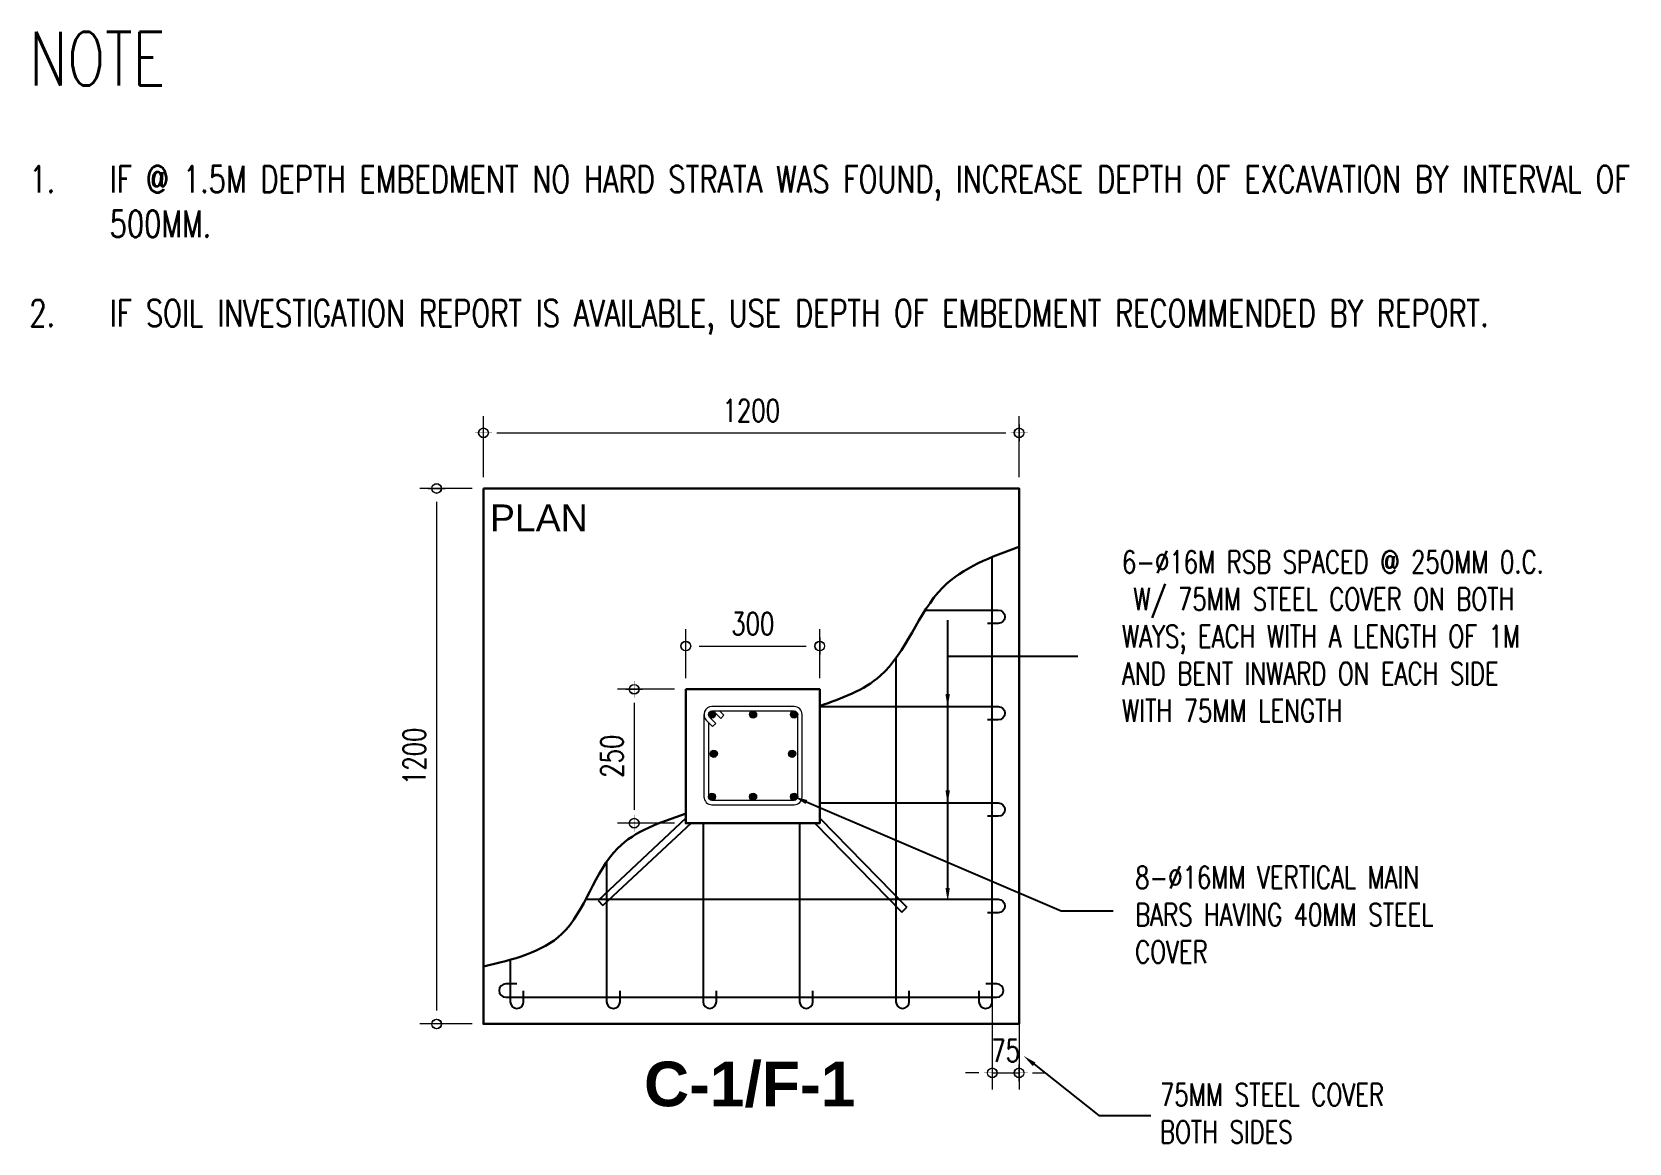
# Model space of a CAD drawing. Header units: millimetres. Extents: x 1634676 to 2568129, y -408635 to -190573.
# Drawn here: x 2471757 to 2475335, y -305268 to -302778 of the extents above; entities that cross this region are included whole.
import ezdxf
from ezdxf import colors
from ezdxf.entities.mleader import LeaderData, LeaderLine
from ezdxf.math import Vec2, Vec3

# ---------------------------------------------------------------- set-up
doc = ezdxf.new("R2010")
doc.units = ezdxf.units.MM
doc.header["$MEASUREMENT"] = 0
doc.layers.get('0').update_dxf_attribs({"lineweight": 15})
doc.layers.get('Defpoints').update_dxf_attribs({"color": 250})
for name, color, linetype, lineweight in [('ST-ANNOT_A', 74, 'Continuous', 20), ('ST-ANNOT_ALeadLines', 250, 'Continuous', 13), ('ST-COL_E', 6, 'Continuous', 30), ('ST-DIM_E', 250, 'Continuous', 13), ('ST-STL_E', 5, 'Continuous', 25), ('ST-TIES_E', 14, 'Continuous', 15)]:
    doc.layers.add(name, color=color, linetype=linetype, lineweight=lineweight)
doc.styles.add('ARIAL', font='arial.ttf')
doc.styles.add('ST_TEXT', font='romans.shx', dxfattribs={"width": 0.75})
doc.styles.get("Standard").update_dxf_attribs({"font": 'GOTHIC.TTF'})
doc.dimstyles.new('ST_D25', dxfattribs={"dimscale": 25, "dimtxt": 2, "dimasz": 1.2, "dimexe": 1.5, "dimexo": 1, "dimgap": 1, "dimtad": 1, "dimdec": 0, "dimzin": 1, "dimdsep": 46, "dimtxsty": 'ST_TEXT', "dimblk": 'OpenIndicator', "dimcen": 1, "dimclrd": 256, "dimclre": 256, "dimclrt": 7, "dimadec": 0, "dimazin": 0, "dimtfac": 1, "dimtdec": 0, "dimtix": 1, "dimtmove": 2, "dimatfit": 3, "dimldrblk": 'OPEN90', "dimfxl": 0.075, "dimlwd": -1, "dimlwe": -1, "dimarcsym": 0})

# ---------------------------------------------------------------- blocks, each defined once
blk = doc.blocks.new('OpenIndicator')
at = {"layer": 'ST-DIM_E'}
h = blk.add_hatch(color=255, dxfattribs=at)
h.paths.add_polyline_path([(0.35, 0), (0.36, 0, 0.414214), (0, 0.36), (0, 0.35, -0.414214)])
h.paths.add_polyline_path([(0, 0.35), (0, 0.36, 0.414214), (-0.36, 0), (-0.35, 0, -0.414214)])
h.paths.add_polyline_path([(0, -0.35), (0, -0.36, 0.414214), (0.36, 0), (0.35, 0, -0.414214)])
h.paths.add_polyline_path([(-0.35, 0), (-0.36, 0, 0.414214), (0, -0.36), (0, -0.35, -0.414214)])
at = {"layer": 'ST-DIM_E', "color": 255}
blk.add_line((0, 0.63), (0, -0.63), dxfattribs=at)
at = {"layer": 'ST-DIM_E', "color": 255, "const_width": 0.01}
blk.add_lwpolyline([(-0.63, 0), (0.63, 0)], dxfattribs=at)
at = {"layer": 'ST-DIM_E', "color": 255}
for radius in [0.365, 0.35]:
    blk.add_circle((0, 0), radius, dxfattribs=at)
blk = doc.blocks.new('*D1628')
at = {"layer": 'Defpoints', "color": 0, "transparency": 16777216}
for p in [(2473521.8, -304154.1), (2473221.8, -304251), (2473521.8, -304251)]:
    blk.add_point(p, dxfattribs=at)
at = {"layer": 'ST-DIM_E', "transparency": 16777216}
for p, q in [((2473221.8, -304226), (2473221.8, -304116.6)), ((2473521.8, -304226), (2473521.8, -304116.6)), ((2473251.8, -304154.1), (2473491.8, -304154.1))]:
    blk.add_line(p, q, dxfattribs=at)
at = {"layer": 'ST-DIM_E', "transparency": 16777216, "xscale": 30, "yscale": 30, "zscale": 30, "rotation": 180}
blk.add_blockref('OpenIndicator', (2473221.8, -304154.1), dxfattribs=at)
at = {"layer": 'ST-DIM_E', "transparency": 16777216, "xscale": 30, "yscale": 30, "zscale": 30}
blk.add_blockref('OpenIndicator', (2473521.8, -304154.1), dxfattribs=at)
at = {"layer": 'ST-DIM_E', "color": 7, "transparency": 16777216, "insert": (2473371.8, -304104.1), "char_height": 50, "attachment_point": 5, "style": 'ST_TEXT'}
blk.add_mtext('300', dxfattribs=at)
blk = doc.blocks.new('_Open90')
at = {"color": 0, "linetype": 'ByBlock', "lineweight": -2}
for p, q in [((0, 0), (-1, 0)), ((-0.5, 0.5), (0, 0)), ((0, 0), (-0.5, -0.5))]:
    blk.add_line(p, q, dxfattribs=at)
blk = doc.blocks.new('*D1629')
at = {"layer": 'Defpoints', "color": 0, "transparency": 16777216}
for p in [(2473221.8, -304251), (2473106.2, -304551), (2473221.8, -304551)]:
    blk.add_point(p, dxfattribs=at)
at = {"layer": 'ST-DIM_E', "transparency": 16777216}
for p, q in [((2473196.8, -304251), (2473068.7, -304251)), ((2473106.2, -304281), (2473106.2, -304521)), ((2473196.8, -304551), (2473068.7, -304551))]:
    blk.add_line(p, q, dxfattribs=at)
at = {"layer": 'ST-DIM_E', "transparency": 16777216, "xscale": 30, "yscale": 30, "zscale": 30}
for p, rotation in [((2473106.2, -304251), 90), ((2473106.2, -304551), 270)]:
    blk.add_blockref('OpenIndicator', p, dxfattribs=dict(at, rotation=rotation))
at = {"layer": 'ST-DIM_E', "color": 7, "transparency": 16777216, "insert": (2473056.2, -304401), "char_height": 50, "attachment_point": 5, "rotation": 90, "style": 'ST_TEXT'}
blk.add_mtext('250', dxfattribs=at)
blk = doc.blocks.new('*D1626')
at = {"layer": 'Defpoints', "color": 0, "transparency": 16777216}
for p in [(2473968.5, -303676.3), (2472768.5, -303801), (2473968.5, -303801)]:
    blk.add_point(p, dxfattribs=at)
at = {"layer": 'ST-DIM_E', "transparency": 16777216}
for p, q in [((2472768.5, -303776), (2472768.5, -303638.8)), ((2473968.5, -303776), (2473968.5, -303638.8)), ((2472798.5, -303676.3), (2473938.5, -303676.3))]:
    blk.add_line(p, q, dxfattribs=at)
at = {"layer": 'ST-DIM_E', "transparency": 16777216, "xscale": 30, "yscale": 30, "zscale": 30, "rotation": 180}
blk.add_blockref('OpenIndicator', (2472768.5, -303676.3), dxfattribs=at)
at = {"layer": 'ST-DIM_E', "transparency": 16777216, "xscale": 30, "yscale": 30, "zscale": 30}
blk.add_blockref('OpenIndicator', (2473968.5, -303676.3), dxfattribs=at)
at = {"layer": 'ST-DIM_E', "color": 7, "transparency": 16777216, "insert": (2473368.5, -303626.3), "char_height": 50, "attachment_point": 5, "style": 'ST_TEXT'}
blk.add_mtext('1200', dxfattribs=at)
blk = doc.blocks.new('*D1630')
at = {"layer": 'Defpoints', "color": 0, "transparency": 16777216}
for p in [(2472768.5, -303801), (2472663.5, -305001), (2472768.5, -305001)]:
    blk.add_point(p, dxfattribs=at)
at = {"layer": 'ST-DIM_E', "transparency": 16777216}
for p, q in [((2472743.5, -303801), (2472626, -303801)), ((2472663.5, -303831), (2472663.5, -304971)), ((2472743.5, -305001), (2472626, -305001))]:
    blk.add_line(p, q, dxfattribs=at)
at = {"layer": 'ST-DIM_E', "transparency": 16777216, "xscale": 30, "yscale": 30, "zscale": 30}
for p, rotation in [((2472663.5, -303801), 90), ((2472663.5, -305001), 270)]:
    blk.add_blockref('OpenIndicator', p, dxfattribs=dict(at, rotation=rotation))
at = {"layer": 'ST-DIM_E', "color": 7, "transparency": 16777216, "insert": (2472613.5, -304401), "char_height": 50, "attachment_point": 5, "rotation": 90, "style": 'ST_TEXT'}
blk.add_mtext('1200', dxfattribs=at)
blk = doc.blocks.new('*D1631')
at = {"layer": 'Defpoints', "color": 0, "transparency": 16777216}
for p in [(2473908.5, -304849.5), (2473968.5, -304849.5), (2473968.5, -305110.5)]:
    blk.add_point(p, dxfattribs=at)
at = {"layer": 'ST-DIM_E', "transparency": 16777216}
for p, q in [((2473908.5, -304874.5), (2473908.5, -305148)), ((2473968.5, -304874.5), (2473968.5, -305148)), ((2473878.5, -305110.5), (2473848.5, -305110.5)), ((2473908.5, -305110.5), (2473968.5, -305110.5)), ((2473998.5, -305110.5), (2474028.5, -305110.5))]:
    blk.add_line(p, q, dxfattribs=at)
at = {"layer": 'ST-DIM_E', "transparency": 16777216, "xscale": 30, "yscale": 30, "zscale": 30}
blk.add_blockref('OpenIndicator', (2473908.5, -305110.5), dxfattribs=at)
at = {"layer": 'ST-DIM_E', "transparency": 16777216, "xscale": 30, "yscale": 30, "zscale": 30, "rotation": 180}
blk.add_blockref('OpenIndicator', (2473968.5, -305110.5), dxfattribs=at)
at = {"layer": 'ST-DIM_E', "color": 7, "transparency": 16777216, "insert": (2473938.5, -305060.5), "char_height": 50, "width": 58.929, "attachment_point": 5, "style": 'ST_TEXT'}
blk.add_mtext('75', dxfattribs=at)

msp = doc.modelspace()

# ---------------------------------------------------------------- hatches: boundary and pattern name
at = {"layer": 'ST-TIES_E', "ltscale": 2}
h = msp.add_hatch(color=256, dxfattribs=at)
h.dxf.hatch_style = 1
h.paths.add_polyline_path([(2473272.5, -304307.7, 1), (2473288.5, -304307.7, 1)])
h = msp.add_hatch(color=256, dxfattribs=at)
h.dxf.hatch_style = 1
h.paths.add_polyline_path([(2473364.5, -304307.7, 1), (2473380.5, -304307.7, 1)])
h = msp.add_hatch(color=256, dxfattribs=at)
h.dxf.hatch_style = 1
h.paths.add_polyline_path([(2473456.5, -304307.7, 1), (2473472.5, -304307.7, 1)])
h = msp.add_hatch(color=256, dxfattribs=at)
h.dxf.hatch_style = 1
h.paths.add_polyline_path([(2473276.5, -304395.5, 1), (2473292.5, -304395.5, 1)])
h = msp.add_hatch(color=256, dxfattribs=at)
h.dxf.hatch_style = 1
h.paths.add_polyline_path([(2473452, -304395.5, 1), (2473468, -304395.5, 1)])
h = msp.add_hatch(color=256, dxfattribs=at)
h.dxf.hatch_style = 1
h.paths.add_polyline_path([(2473272.5, -304491.7, 1), (2473288.5, -304491.7, 1)])
h = msp.add_hatch(color=256, dxfattribs=at)
h.dxf.hatch_style = 1
h.paths.add_polyline_path([(2473364.5, -304491.7, 1), (2473380.5, -304491.7, 1)])
h = msp.add_hatch(color=256, dxfattribs=at)
h.dxf.hatch_style = 1
h.paths.add_polyline_path([(2473456.5, -304491.7, 1), (2473472.5, -304491.7, 1)])

# ---------------------------------------------------------------- linework, layer by layer
at = {"layer": 'ST-COL_E'}
for points in [[(2472768.5, -303801), (2473968.5, -303801), (2473968.5, -305001), (2472768.5, -305001)], [(2473221.8, -304251), (2473521.8, -304251), (2473521.8, -304551), (2473221.8, -304551)]]:
    msp.add_lwpolyline(points, close=True, dxfattribs=at)
msp.add_open_spline([(2473521.8, -304288.5), (2473571.5, -304271), (2473699.9, -304225.2), (2473762.9, -304006.5), (2473906.1, -303954.3), (2473970.2, -303931)], degree=3, knots=[0.001731, 0.001731, 0.001731, 0.001731, 0.1534509, 0.3957137, 0.5914432, 0.5914432, 0.5914432, 0.5914432], dxfattribs=at)
msp.add_spline([(2473220.2, -304530.1), (2473069.3, -304607.1), (2472944.1, -304799.1), (2472768.5, -304871.9)], degree=3, dxfattribs=at)
at = {"layer": 'ST-STL_E'}
for p, q in [((2473221.8, -304540), (2473025.2, -304723.9)), ((2473233.6, -304551), (2473036.1, -304735.6)), ((2473510.7, -304551), (2473705.9, -304750.6)), ((2473521.8, -304539.5), (2473717.3, -304739.4)), ((2473025.2, -304723.9), (2473036.1, -304735.6)), ((2473705.9, -304750.6), (2473717.3, -304739.4)), ((2472842.9, -304911), (2472818.5, -304911))]:
    msp.add_line(p, q, dxfattribs=at)
for points in [[(2473878.5, -304926.5), (2473878.5, -304951, 1), (2473908.5, -304951), (2473908.5, -303954.5)], [(2473758.2, -304073.6), (2473921.8, -304073.6, -1), (2473921.8, -304103.6), (2473897.4, -304103.6)], [(2473692.5, -304181.4), (2473692.5, -304951, 1), (2473722.5, -304951), (2473722.5, -304926.5)], [(2473521.8, -304289.6), (2473921.8, -304289.6, -1), (2473921.8, -304319.6), (2473897.4, -304319.6)], [(2473521.8, -304505.6), (2473921.8, -304505.6, -1), (2473921.8, -304535.6), (2473897.4, -304535.6)], [(2473260.5, -304551), (2473260.5, -304951, 1), (2473290.5, -304951), (2473290.5, -304926.5)], [(2473476.5, -304551), (2473476.5, -304951, 1), (2473506.5, -304951), (2473506.5, -304926.5)], [(2473044.5, -304637.6), (2473044.5, -304951, 1), (2473074.5, -304951), (2473074.5, -304926.5)], [(2472997.6, -304721.6), (2473921.8, -304721.6, -1), (2473921.8, -304751.6), (2473897.4, -304751.6)], [(2472828.5, -304856.9), (2472828.5, -304951, 1), (2472858.5, -304951), (2472858.5, -304926.5)], [(2472818.5, -304941), (2473918.5, -304941, 1), (2473918.5, -304911), (2473894, -304911)]]:
    msp.add_lwpolyline(points, format="xyb", dxfattribs=at)
msp.add_arc((2472818.5, -304926), 15, 90, 270, dxfattribs=at)
at = {"layer": 'ST-TIES_E'}
for p, q in [((2473281.9, -304334.6), (2473267.7, -304320.5)), ((2473274.8, -304313.4), (2473289, -304327.5)), ((2473300.3, -304316.2), (2473286.1, -304302.1)), ((2473297.9, -304299.7), (2473307.3, -304309.2)), ((2473307.3, -304309.2), (2473300.3, -304316.2)), ((2473289, -304327.5), (2473281.9, -304334.6)), ((2473280.5, -304499.7), (2473355, -304499.7)), ((2473355, -304499.7), (2473464.5, -304499.7))]:
    msp.add_line(p, q, dxfattribs=at)
for points in [[(2473262.5, -304307.7), (2473262.5, -304491.7)], [(2473464.5, -304289.7), (2473280.5, -304289.7)], [(2473355, -304299.7), (2473280.5, -304299.7)], [(2473464.5, -304299.7), (2473355, -304299.7)], [(2473472.5, -304491.7), (2473472.5, -304307.7)], [(2473482.5, -304491.7), (2473482.5, -304307.7)], [(2473272.5, -304325.2), (2473272.5, -304491.7)], [(2473280.5, -304509.7), (2473464.5, -304509.7)]]:
    msp.add_lwpolyline(points, dxfattribs=at)
at = {"layer": 'ST-TIES_E', "ltscale": 2}
for centre in [(2473280.5, -304307.7), (2473372.5, -304307.7), (2473372.5, -304307.7), (2473464.5, -304307.7)]:
    msp.add_circle(centre, 8, dxfattribs=at)
at = {"layer": 'ST-TIES_E'}
for centre in [(2473284.5, -304395.5), (2473284.5, -304395.5), (2473460, -304395.5), (2473460, -304395.5), (2473280.5, -304491.7), (2473372.5, -304491.7), (2473372.5, -304491.7), (2473464.5, -304491.7)]:
    msp.add_circle(centre, 8, dxfattribs=at)
at = {"layer": 'ST-TIES_E', "ltscale": 2}
for centre, start, end in [((2473280.5, -304307.7), 90, 225), ((2473464.5, -304307.7), 0, 90)]:
    msp.add_arc(centre, 18, start, end, dxfattribs=at)
at = {"layer": 'ST-TIES_E'}
for centre, start, end in [((2473280.5, -304491.7), 180, 270), ((2473464.5, -304491.7), 270, 0)]:
    msp.add_arc(centre, 18, start, end, dxfattribs=at)

# ---------------------------------------------------------------- texts
at = {"insert": (2472783.1, -303836.8), "char_height": 60, "attachment_point": 1, "style": 'ARIAL'}
msp.add_mtext_dynamic_manual_height_columns('PLAN', width=2.452, gutter_width=1, heights=[0], dxfattribs=at)
at = {"insert": (2473128.3, -305085.3), "char_height": 100, "attachment_point": 1}
msp.add_mtext_dynamic_manual_height_columns('{\\fArial|b1|i0|c0|p34;C-1/F-1}', width=2333.061, gutter_width=1.38, heights=[0.414], dxfattribs=at)
at = {"layer": 'ST-ANNOT_A', "ltscale": 2, "insert": (2471751.1, -303117.1), "char_height": 60, "width": 3575.649, "attachment_point": 4, "style": 'ST_TEXT'}
msp.add_mtext('{\\H2x;\\C2;NOTE\\C256; }\\P\\P\\pi-180,l180,t180;1.^IIF @ 1.5M DEPTH EMBEDMENT NO HARD STRATA WAS FOUND, INCREASE DEPTH OF EXCAVATION BY INTERVAL OF 500MM.\\P\\pi0,l0,tz;\\P\\pi-180,l180,t180;2.^IIF SOIL INVESTIGATION REPORT IS AVAILABLE, USE DEPTH OF EMBEDMENT RECOMMENDED BY REPORT.', dxfattribs=at)
at = {"layer": 'ST-ANNOT_A', "char_height": 50, "attachment_point": 4, "style": 'ST_TEXT'}
for s, width, heights, insert in [('6-%%C16M RSB SPACED @ 250MM 0.C.  W/ 75MM STEEL COVER ON BOTH WAYS; EACH WITH A LENGTH OF 1M AND BENT INWARD ON EACH SIDE WITH 75MM LENGTH', 1031.278, [488.4], (2474199.1, -304132.3)), ('8-%%C16MM VERTICAL MAIN BARS HAVING 40MM STEEL COVER', 854.272, [0], (2474228.5, -304756)), ('75MM STEEL COVER\\PBOTH SIDES', 854.272, [0], (2474284.3, -305201.1))]:
    msp.add_mtext_dynamic_manual_height_columns(s, width=width, gutter_width=1, heights=heights, dxfattribs=dict(at, insert=insert))

# ---------------------------------------------------------------- dimensions: what is measured, and where the dimension line sits
at = {"layer": 'ST-DIM_E'}
for base, p1, p2, text, picture, middle in [((2473968.5, -303676.3), (2472768.5, -303801), (2473968.5, -303801), '1200', '*D1626', (2473368.5, -303626.3)), ((2473521.8, -304154.1), (2473221.8, -304251), (2473521.8, -304251), '300', '*D1628', (2473371.8, -304104.1)), ((2473968.5, -305110.5), (2473908.5, -304849.5), (2473968.5, -304849.5), '75', '*D1631', (2473938.5, -305060.5))]:
    dim = msp.add_linear_dim(base=base, p1=p1, p2=p2, text=text, dimstyle='ST_D25', dxfattribs=at)
    dim.commit()
    dim.dimension.update_dxf_attribs({"geometry": picture, "text_midpoint": middle})
for base, p1, p2, text, picture, middle in [((2472663.5, -305001), (2472768.5, -303801), (2472768.5, -305001), '1200', '*D1630', (2472613.5, -304401)), ((2473106.2, -304551), (2473221.8, -304251), (2473221.8, -304551), '250', '*D1629', (2473056.2, -304401))]:
    dim = msp.add_linear_dim(base=base, p1=p1, p2=p2, angle=90, text=text, dimstyle='ST_D25', dxfattribs=at)
    dim.commit()
    dim.dimension.update_dxf_attribs({"geometry": picture, "text_midpoint": middle})

# ---------------------------------------------------------------- leaders
at = {"layer": 'ST-ANNOT_ALeadLines'}
ml = msp.add_multileader_mtext('Standard', dxfattribs=at)
ml.set_content('', color=256)
ml.set_leader_properties()
ml.build(insert=Vec2(0, 0))
ml.multileader.update_dxf_attribs({"dogleg_length": 116.8, "arrow_head_size": 30})
ctx = ml.context
ctx.base_point, ctx.char_height, ctx.arrow_head_size, ctx.landing_gap_size, ctx.plane_origin, ctx.plane_x_axis, ctx.plane_y_axis = Vec3(2473808.5, -303915.9), 180, 30, 90, Vec3(2473788.2, -302570.6), Vec3(0, -1), Vec3(1, 0)
notes = []
notes.append((ctx, [(0, (1, 1, 0), (2473808.5, -304212.7), (0, 1), 116.8, [(0, [(2473808.5, -304291.5)], 0, [])])]))
ctx.mtext.insert, ctx.mtext.text_direction, ctx.mtext.rotation, ctx.mtext.flow_direction = Vec3(2473898.5, -304005.9), Vec3(0, -1), 4.712389, 5
ml = msp.add_multileader_mtext('Standard', dxfattribs=at)
ml.set_content('', color=256)
ml.set_leader_properties()
ml.build(insert=Vec2(0, 0))
ml.multileader.update_dxf_attribs({"dogleg_length": 116.8, "arrow_head_size": 30})
ctx = ml.context
ctx.base_point, ctx.char_height, ctx.arrow_head_size, ctx.landing_gap_size, ctx.plane_origin = Vec3(2474099.8, -304176.6), 180, 30, 90, Vec3(2473346.7, -304557.7)
notes.append((ctx, [(0, (1, 1, 0), (2473808.5, -304176.6), (1, 0), 291.3, [(0, [(2473808.5, -304725.9)], 0, [])])]))
ctx.mtext.insert, ctx.mtext.flow_direction = Vec3(2474189.8, -304086.6), 5
ml = msp.add_multileader_mtext('Standard', dxfattribs=at)
ml.set_content('', color=256)
ml.set_leader_properties()
ml.build(insert=Vec2(0, 0))
ml.multileader.update_dxf_attribs({"dogleg_length": 116.8, "arrow_head_size": 30})
ctx = ml.context
ctx.base_point, ctx.char_height, ctx.arrow_head_size, ctx.landing_gap_size, ctx.plane_origin, ctx.plane_x_axis, ctx.plane_y_axis = Vec3(2473808.5, -304131.8), 180, 30, 90, Vec3(2473788.2, -302786.5), Vec3(0, -1), Vec3(1, 0)
notes.append((ctx, [(0, (1, 1, 0), (2473808.5, -304428.6), (0, 1), 116.8, [(0, [(2473808.5, -304507.3)], 0, [])])]))
ctx.mtext.insert, ctx.mtext.text_direction, ctx.mtext.rotation, ctx.mtext.flow_direction = Vec3(2473898.5, -304221.8), Vec3(0, -1), 4.712389, 5
ml = msp.add_multileader_mtext('Standard', dxfattribs=at)
ml.set_content('', color=256)
ml.set_leader_properties()
ml.build(insert=Vec2(0, 0))
ml.multileader.update_dxf_attribs({"dogleg_length": 0.36, "arrow_head_size": 30})
ctx = ml.context
ctx.base_point, ctx.char_height, ctx.arrow_head_size, ctx.landing_gap_size, ctx.plane_origin = Vec3(2474179.2, -304747.2), 180, 30, 90, Vec3(2475757.1, -304898.8)
notes.append((ctx, [(0, (1, 1, 0), (2474062.4, -304747.2), (1, 0), 116.8, [(0, [(2473464.5, -304491.7)], 0, [])])]))
ctx.mtext.insert, ctx.mtext.flow_direction = Vec3(2474269.2, -304657.2), 5
ml = msp.add_multileader_mtext('Standard', dxfattribs=at)
ml.set_content('', color=256)
ml.set_leader_properties()
ml.build(insert=Vec2(0, 0))
ml.multileader.update_dxf_attribs({"dogleg_length": 0.36, "arrow_head_size": 30})
ctx = ml.context
ctx.base_point, ctx.char_height, ctx.arrow_head_size, ctx.landing_gap_size, ctx.plane_origin = Vec3(2474263.6, -305206.2), 180, 30, 90, Vec3(2476271.4, -305479.8)
notes.append((ctx, [(0, (1, 1, 0), (2474146.8, -305206.2), (1, 0), 116.8, [(0, [(2473978.8, -305072.7)], 0, [])])]))
ctx.mtext.insert, ctx.mtext.flow_direction = Vec3(2474353.6, -305116.2), 5
for ctx, leaders in notes:
    for number, flags, end, landing, length, lines in leaders:
        leader = LeaderData()
        leader.index, (leader.has_last_leader_line, leader.has_dogleg_vector, leader.attachment_direction) = number, flags
        leader.last_leader_point, leader.dogleg_vector, leader.dogleg_length = Vec3(end), Vec3(landing), length
        for number, points, colour, breaks in lines:
            line = LeaderLine()
            line.index, line.vertices, line.color, line.breaks = number, Vec3.list(points), colors.encode_raw_color(colour), breaks
            leader.lines.append(line)
        ctx.leaders.append(leader)

doc.saveas('drawing.dxf')
